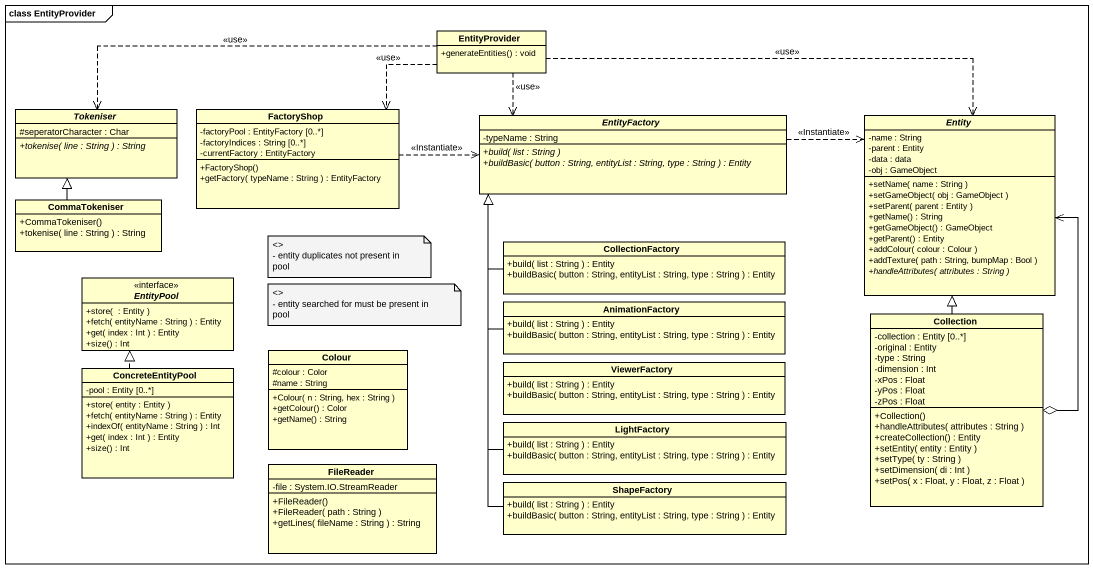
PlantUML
@startuml
mainframe class EntityProvider
hide circle
hide empty members
skinparam classAttributeIconSize 0
class EntityProvider {
  +generateEntities() : void
}
abstract class Tokeniser {
  #seperatorCharacter : Char
  {abstract} +tokenise( line : String ) : String
}
class FactoryShop {
  -factoryPool : EntityFactory [0..*]
  -factoryIndices : String [0..*]
  -currentFactory : EntityFactory
  +FactoryShop()
  +getFactory( typeName : String ) : EntityFactory
}
abstract class EntityFactory {
  -typeName : String
  {abstract} +build( list : String )
  {abstract} +buildBasic( button : String, entityList : String, type : String ) : Entity
}
abstract class "Entity" as Entity_ {
  -name : String
  -parent : Entity
  -data : data
  -obj : GameObject
  +setName( name : String )
  +setGameObject( obj : GameObject )
  +setParent( parent : Entity )
  +getName() : String
  +getGameObject() : GameObject
  +getParent() : Entity
  +addColour( colour : Colour )
  +addTexture( path : String, bumpMap : Bool )
  {abstract} +handleAttributes( attributes : String )
}
class CommaTokeniser {
  +CommaTokeniser()
  +tokenise( line : String ) : String
}
class CollectionFactory {
  +build( list : String ) : Entity
  +buildBasic( button : String, entityList : String, type : String ) : Entity
}
interface EntityPool {
  +store(  : Entity )
  +fetch( entityName : String ) : Entity
  +get( index : Int ) : Entity
  +size() : Int
}
class AnimationFactory {
  +build( list : String ) : Entity
  +buildBasic( button : String, entityList : String, type : String ) : Entity
}
class Collection {
  -collection : Entity [0..*]
  -original : Entity
  -type : String
  -dimension : Int
  -xPos : Float
  -yPos : Float
  -zPos : Float
  +Collection()
  +handleAttributes( attributes : String )
  +createCollection() : Entity
  +setEntity( entity : Entity )
  +setType( ty : String )
  +setDimension( di : Int )
  +setPos( x : Float, y : Float, z : Float )
}
class ConcreteEntityPool {
  -pool : Entity [0..*]
  +store( entity : Entity )
  +fetch( entityName : String ) : Entity
  +indexOf( entityName : String ) : Int
  +get( index : Int ) : Entity
  +size() : Int
}
class Colour {
  #colour : Color
  #name : String
  +Colour( n : String, hex : String )
  +getColour() : Color
  +getName() : String
}
class ViewerFactory {
  +build( list : String ) : Entity
  +buildBasic( button : String, entityList : String, type : String ) : Entity
}
class LightFactory {
  +build( list : String ) : Entity
  +buildBasic( button : String, entityList : String, type : String ) : Entity
}
class FileReader {
  -file : System.IO.StreamReader
  +FileReader()
  +FileReader( path : String )
  +getLines( fileName : String ) : String
}
class ShapeFactory {
  +build( list : String ) : Entity
  +buildBasic( button : String, entityList : String, type : String ) : Entity
}
EntityProvider .left.> Tokeniser : <<use>>
EntityProvider .left.> FactoryShop : <<use>>
EntityProvider ..> EntityFactory : <<use>>
EntityProvider .right.> Entity_ : <<use>>
FactoryShop .right.> EntityFactory : <<Instantiate>>
EntityFactory .right.> Entity_ : <<Instantiate>>
CommaTokeniser -up-|> Tokeniser
CollectionFactory -up-|> EntityFactory
AnimationFactory -up-|> EntityFactory
Collection -up-|> Entity_
Collection o-up-> Entity_
ConcreteEntityPool .up.|> EntityPool
LightFactory -up-|> EntityFactory
ShapeFactory -up-|> EntityFactory
note as N1
  <>
  - entity duplicates not present in pool
end note
note as N2
  <>
  - entity searched for must be present in pool
end note
@enduml
